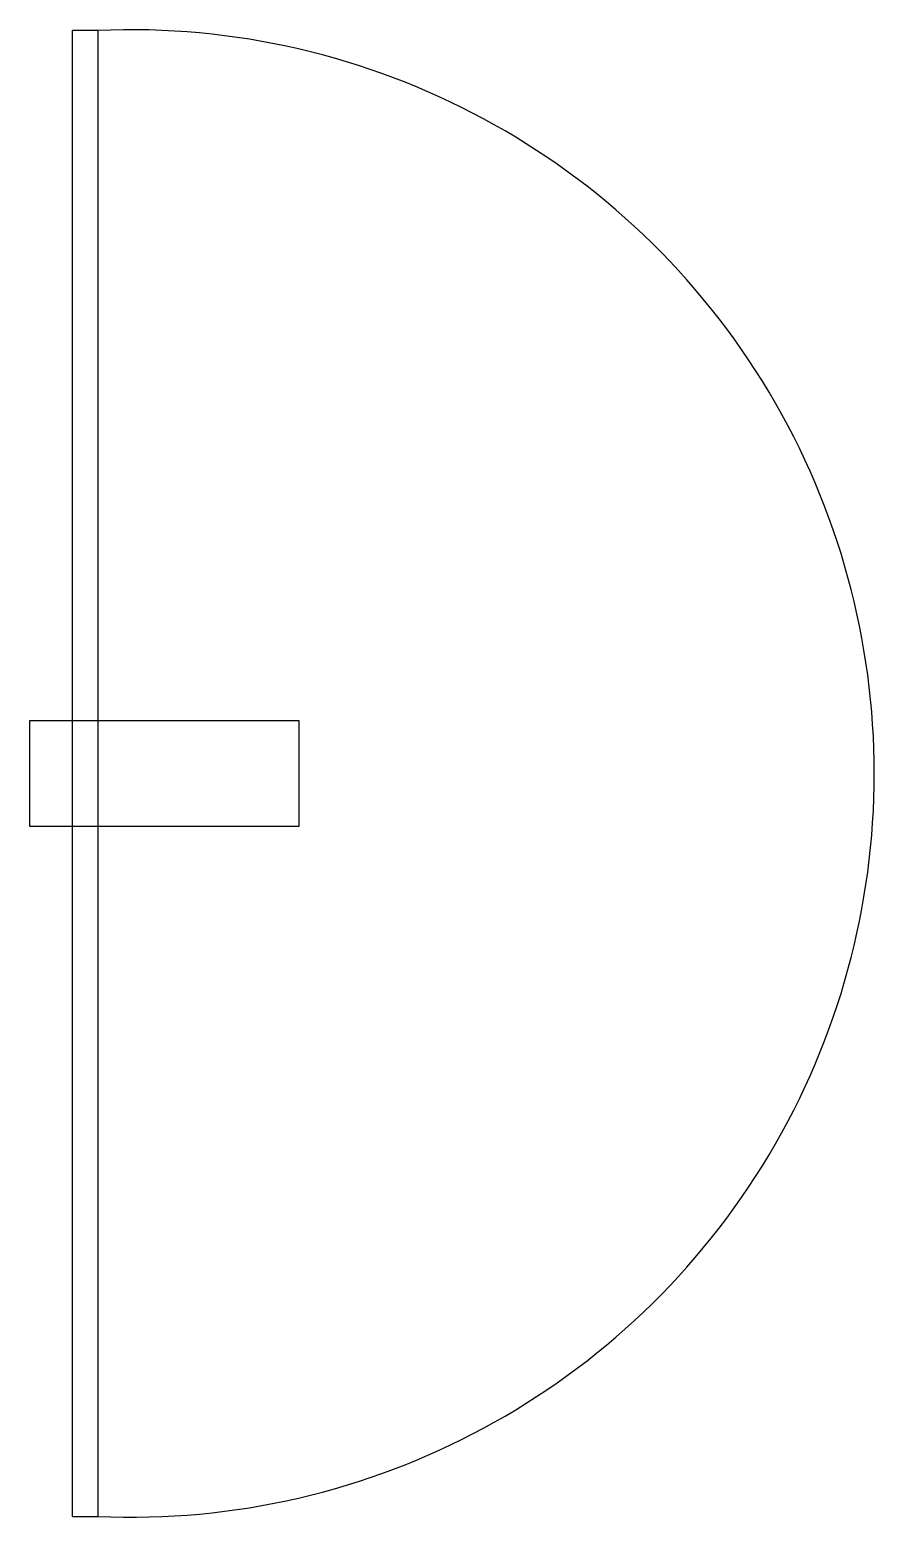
# Model space of a CAD drawing. Header units: inches. Extents: x 4.12 to 5.11, y 3.39 to 5.13.
import ezdxf

# ---------------------------------------------------------------- set-up
doc = ezdxf.new("R2010")
doc.units = ezdxf.units.IN
doc.header["$MEASUREMENT"] = 0

msp = doc.modelspace()

# ---------------------------------------------------------------- linework, layer by layer
for p, q in [((4.1731, 3.3929), (4.1731, 5.1329)), ((4.2031, 5.1329), (4.1731, 5.1329)), ((4.2031, 3.3929), (4.2031, 5.1329)), ((4.1731, 3.3929), (4.2031, 3.3929))]:
    msp.add_line(p, q)
msp.add_lwpolyline([(4.4383, 4.2007), (4.1231, 4.2007), (4.1231, 4.3251), (4.4383, 4.3251)], close=True)
msp.add_arc((4.2414, 4.2629), 0.8708, 267.4817, 92.5183)

doc.saveas('drawing.dxf')
